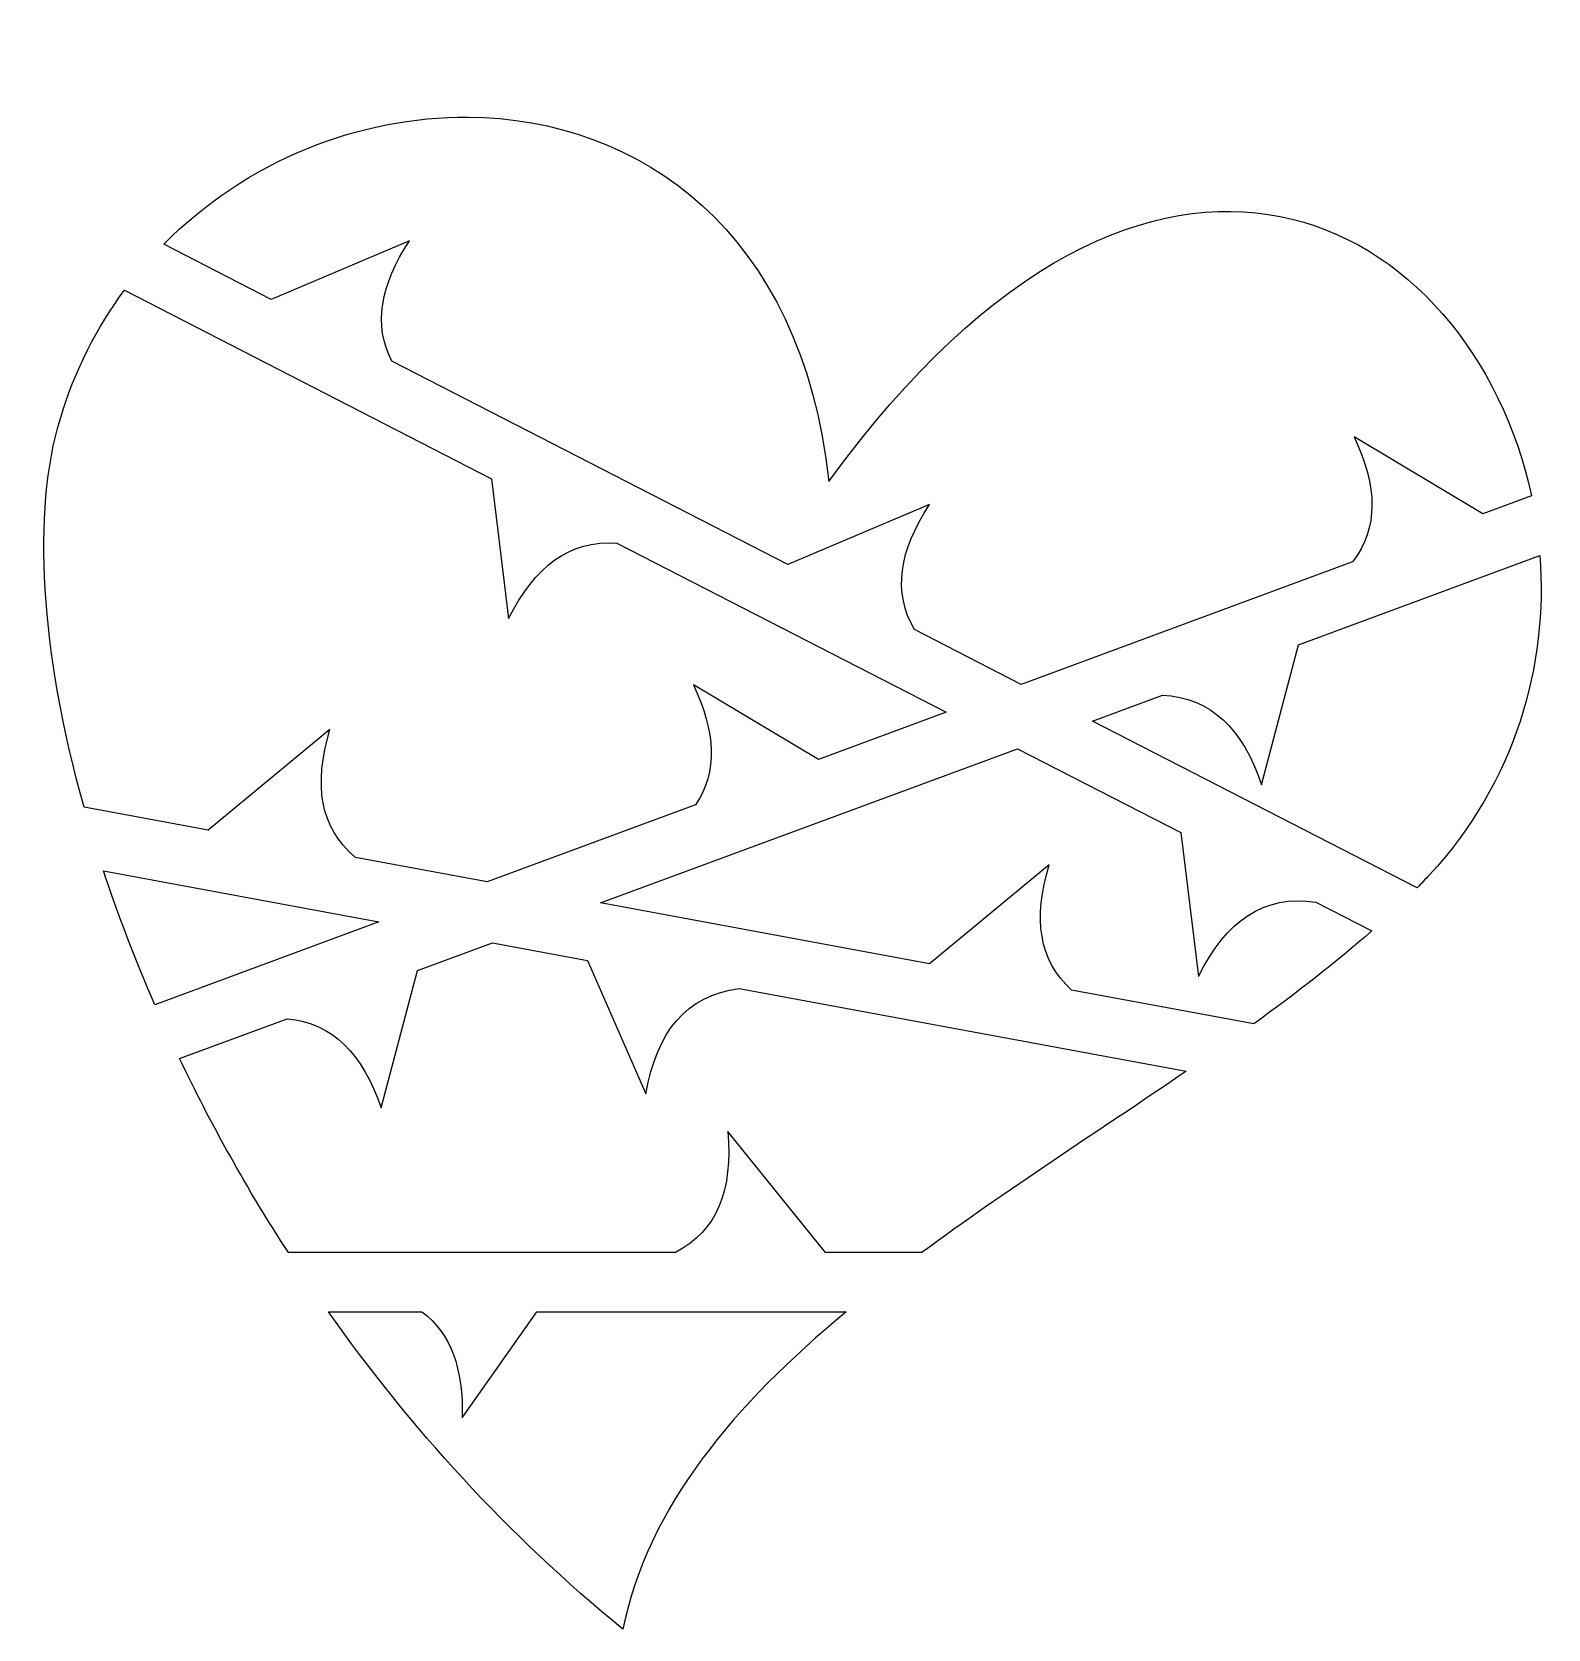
# Model space of a CAD drawing. Header units: centimetres. Extents: x -10.1 to 10.1, y -10.1 to 11.2.
import ezdxf

# ---------------------------------------------------------------- set-up
doc = ezdxf.new("R2010")
doc.units = ezdxf.units.CM
doc.header["$MEASUREMENT"] = 0
doc.layers.add('Layer 1', color=7, linetype='Continuous')

msp = doc.modelspace()

# ---------------------------------------------------------------- linework, layer by layer
at = {"layer": 'Layer 1'}
for points, knots in [([(-4.29662, 10.07549), (-5.75871, 10.08709), (-7.26398, 9.48948), (-8.36212, 8.37958), (-8.36212, 8.37958), (-8.36212, 8.37958), (-6.92643, 7.64252), (-6.92643, 7.64252), (-6.92643, 7.64252), (-6.92643, 7.64252), (-5.08116, 8.42566), (-5.08116, 8.42566), (-5.08116, 8.42566), (-5.08116, 8.42566), (-5.08116, 8.42558), (-5.08116, 8.42558), (-5.08116, 8.42558), (-5.47172, 7.82789), (-5.56668, 7.30083), (-5.3154, 6.81561), (-5.3154, 6.81561), (-5.3154, 6.81561), (-0.02766, 4.10143), (-0.02766, 4.10143), (-0.02766, 4.10143), (-0.02766, 4.10143), (1.86357, 4.9041), (1.86357, 4.9041), (1.86357, 4.9041), (1.4569, 4.28162), (1.3708, 3.73575), (1.66243, 3.23395), (1.66243, 3.23395), (1.66243, 3.23395), (3.08838, 2.50204), (3.08838, 2.50204), (3.08838, 2.50204), (3.08838, 2.50204), (7.5129, 4.13744), (7.5129, 4.13744), (7.5129, 4.13744), (7.8607, 4.59252), (7.84708, 5.14129), (7.53158, 5.8075), (7.53158, 5.8075), (7.53158, 5.8075), (7.53158, 5.80758), (7.53158, 5.80758), (7.53158, 5.80758), (7.53158, 5.80758), (9.25305, 4.78054), (9.25305, 4.78054), (9.25305, 4.78054), (9.25305, 4.78054), (9.90003, 5.01976), (9.90003, 5.01976), (9.90003, 5.01976), (9.1114, 8.70836), (4.87099, 11.21225), (0.51951, 5.21145), (0.51951, 5.21145), (0.15784, 8.55841), (-2.01689, 10.05739), (-4.29662, 10.07553), (-4.29662, 10.07553), (-4.29662, 10.07553), (-4.29662, 10.07549), (-4.29662, 10.07549)], [0, 0, 0, 0, 0.05555556, 0.05555556, 0.05555556, 0.05555556, 0.11111111, 0.11111111, 0.11111111, 0.11111111, 0.16666667, 0.16666667, 0.16666667, 0.16666667, 0.22222222, 0.22222222, 0.22222222, 0.22222222, 0.27777778, 0.27777778, 0.27777778, 0.27777778, 0.33333333, 0.33333333, 0.33333333, 0.33333333, 0.38888889, 0.38888889, 0.38888889, 0.38888889, 0.44444444, 0.44444444, 0.44444444, 0.44444444, 0.5, 0.5, 0.5, 0.5, 0.55555556, 0.55555556, 0.55555556, 0.55555556, 0.61111111, 0.61111111, 0.61111111, 0.61111111, 0.66666667, 0.66666667, 0.66666667, 0.66666667, 0.72222222, 0.72222222, 0.72222222, 0.72222222, 0.77777778, 0.77777778, 0.77777778, 0.77777778, 0.83333333, 0.83333333, 0.83333333, 0.83333333, 0.88888889, 0.88888889, 0.88888889, 0.88888889, 1, 1, 1, 1]), ([(-8.88859, 7.76414), (-9.2552, 7.26668), (-9.54894, 6.69476), (-9.7435, 6.05381), (-9.7435, 6.05381), (-9.7435, 6.05381), (-9.74358, 6.0538), (-9.74358, 6.0538), (-9.74358, 6.0538), (-10.12309, 4.8036), (-10.01092, 2.94762), (-9.42719, 0.86166), (-9.42719, 0.86166), (-9.42719, 0.86166), (-7.76915, 0.5551), (-7.76915, 0.5551), (-7.76915, 0.5551), (-7.76915, 0.5551), (-6.14442, 1.89941), (-6.14442, 1.89941), (-6.14442, 1.89941), (-6.14442, 1.89941), (-6.14442, 1.89933), (-6.14442, 1.89933), (-6.14442, 1.89933), (-6.3653, 1.15641), (-6.27611, 0.59276), (-5.80425, 0.19165), (-5.80425, 0.19165), (-5.80425, 0.19165), (-4.04374, -0.13401), (-4.04374, -0.13401), (-4.04374, -0.13401), (-4.04374, -0.13401), (-1.26124, 0.89447), (-1.26124, 0.89447), (-1.26124, 0.89447), (-0.96345, 1.33626), (-0.99052, 1.86391), (-1.29076, 2.49786), (-1.29076, 2.49786), (-1.29076, 2.49786), (-1.29076, 2.49794), (-1.29076, 2.49794), (-1.29076, 2.49794), (-1.29076, 2.49794), (0.38019, 1.50117), (0.38019, 1.50117), (0.38019, 1.50117), (0.38019, 1.50117), (2.08517, 2.13137), (2.08517, 2.13137), (2.08517, 2.13137), (2.08517, 2.13137), (-2.31114, 4.38795), (-2.31114, 4.38795), (-2.31114, 4.38795), (-2.94315, 4.43202), (-3.40287, 4.0835), (-3.75775, 3.38208), (-3.75775, 3.38208), (-3.75775, 3.38208), (-3.98689, 5.2481), (-3.98689, 5.2481), (-3.98689, 5.2481), (-3.98689, 5.2481), (-8.88859, 7.76409), (-8.88859, 7.76409), (-8.88859, 7.76409), (-8.88859, 7.76409), (-8.88859, 7.76414), (-8.88859, 7.76414)], [0, 0, 0, 0, 0.05263158, 0.05263158, 0.05263158, 0.05263158, 0.10526316, 0.10526316, 0.10526316, 0.10526316, 0.15789474, 0.15789474, 0.15789474, 0.15789474, 0.21052632, 0.21052632, 0.21052632, 0.21052632, 0.26315789, 0.26315789, 0.26315789, 0.26315789, 0.31578947, 0.31578947, 0.31578947, 0.31578947, 0.36842105, 0.36842105, 0.36842105, 0.36842105, 0.42105263, 0.42105263, 0.42105263, 0.42105263, 0.47368421, 0.47368421, 0.47368421, 0.47368421, 0.52631579, 0.52631579, 0.52631579, 0.52631579, 0.57894737, 0.57894737, 0.57894737, 0.57894737, 0.63157895, 0.63157895, 0.63157895, 0.63157895, 0.68421053, 0.68421053, 0.68421053, 0.68421053, 0.73684211, 0.73684211, 0.73684211, 0.73684211, 0.78947368, 0.78947368, 0.78947368, 0.78947368, 0.84210526, 0.84210526, 0.84210526, 0.84210526, 0.89473684, 0.89473684, 0.89473684, 0.89473684, 1, 1, 1, 1]), ([(10.01422, 4.22186), (10.01422, 4.22186), (6.79162, 3.03061), (6.79162, 3.03061), (6.79162, 3.03061), (6.79162, 3.03061), (6.29741, 1.16324), (6.29741, 1.16324), (6.29741, 1.16324), (6.03736, 1.91771), (5.62061, 2.3264), (4.9719, 2.35803), (4.9719, 2.35803), (4.9719, 2.35803), (4.04011, 2.0136), (4.04011, 2.0136), (4.04011, 2.0136), (4.04011, 2.0136), (8.37456, -0.21135), (8.37456, -0.21135), (8.37456, -0.21135), (8.42845, -0.15611), (8.48154, -0.1007), (8.53332, -0.04496), (8.53332, -0.04496), (9.69167, 1.20165), (10.12263, 2.76047), (10.01413, 4.22181), (10.01413, 4.22181), (10.01413, 4.22181), (10.01422, 4.22186), (10.01422, 4.22186)], [0, 0, 0, 0, 0.11111111, 0.11111111, 0.11111111, 0.11111111, 0.22222222, 0.22222222, 0.22222222, 0.22222222, 0.33333333, 0.33333333, 0.33333333, 0.33333333, 0.44444444, 0.44444444, 0.44444444, 0.44444444, 0.55555556, 0.55555556, 0.55555556, 0.55555556, 0.66666667, 0.66666667, 0.66666667, 0.66666667, 0.77777778, 0.77777778, 0.77777778, 0.77777778, 1, 1, 1, 1]), ([(3.03677, 1.64286), (3.03677, 1.64286), (-2.52881, -0.41438), (-2.52881, -0.41438), (-2.52881, -0.41438), (-2.52881, -0.41438), (1.86231, -1.22662), (1.86231, -1.22662), (1.86231, -1.22662), (1.86231, -1.22662), (3.45951, 0.09492), (3.45951, 0.09492), (3.45951, 0.09492), (3.45951, 0.09492), (3.45951, 0.09484), (3.45951, 0.09484), (3.45951, 0.09484), (3.24509, -0.62657), (3.32289, -1.17893), (3.75949, -1.57754), (3.75949, -1.57754), (3.75949, -1.57754), (6.19444, -2.02789), (6.19444, -2.02789), (6.19444, -2.02789), (6.75755, -1.62156), (7.29068, -1.21013), (7.76899, -0.7863), (7.76899, -0.7863), (7.76899, -0.7863), (7.02274, -0.40325), (7.02274, -0.40325), (7.02274, -0.40325), (6.32663, -0.30281), (5.8304, -0.64951), (5.45283, -1.39572), (5.45283, -1.39572), (5.45283, -1.39572), (5.21711, 0.5236), (5.21711, 0.5236), (5.21711, 0.5236), (5.21711, 0.5236), (3.03686, 1.64274), (3.03686, 1.64274), (3.03686, 1.64274), (3.03686, 1.64274), (3.03677, 1.64286), (3.03677, 1.64286)], [0, 0, 0, 0, 0.07692308, 0.07692308, 0.07692308, 0.07692308, 0.15384615, 0.15384615, 0.15384615, 0.15384615, 0.23076923, 0.23076923, 0.23076923, 0.23076923, 0.30769231, 0.30769231, 0.30769231, 0.30769231, 0.38461538, 0.38461538, 0.38461538, 0.38461538, 0.46153846, 0.46153846, 0.46153846, 0.46153846, 0.53846154, 0.53846154, 0.53846154, 0.53846154, 0.61538462, 0.61538462, 0.61538462, 0.61538462, 0.69230769, 0.69230769, 0.69230769, 0.69230769, 0.76923077, 0.76923077, 0.76923077, 0.76923077, 0.84615385, 0.84615385, 0.84615385, 0.84615385, 1, 1, 1, 1]), ([(-9.16723, 0.01223), (-8.97334, -0.57251), (-8.74496, -1.17041), (-8.48137, -1.77434), (-8.48137, -1.77434), (-8.48137, -1.77434), (-5.48884, -0.66827), (-5.48884, -0.66827), (-5.48884, -0.66827), (-5.48884, -0.66827), (-9.16724, 0.01219), (-9.16724, 0.01219), (-9.16724, 0.01219), (-9.16724, 0.01219), (-9.16723, 0.01223), (-9.16723, 0.01223)], [0, 0, 0, 0, 0.2, 0.2, 0.2, 0.2, 0.4, 0.4, 0.4, 0.4, 0.6, 0.6, 0.6, 0.6, 1, 1, 1, 1]), ([(-3.97391, -0.94844), (-3.97391, -0.94844), (-4.9754, -1.31859), (-4.9754, -1.31859), (-4.9754, -1.31859), (-4.9754, -1.31859), (-5.46008, -3.15037), (-5.46008, -3.15037), (-5.46008, -3.15037), (-5.71026, -2.42453), (-6.10542, -2.01875), (-6.71264, -1.96073), (-6.71264, -1.96073), (-6.71264, -1.96073), (-8.152, -2.49276), (-8.152, -2.49276), (-8.152, -2.49276), (-7.7374, -3.35822), (-7.25273, -4.22911), (-6.69902, -5.08373), (-6.69902, -5.08373), (-6.69902, -5.08373), (-1.53112, -5.08373), (-1.53112, -5.08373), (-1.53112, -5.08373), (-0.96953, -4.78771), (-0.76252, -4.24851), (-0.83155, -3.46448), (-0.83155, -3.46448), (-0.83155, -3.46448), (-0.83143, -3.46448), (-0.83143, -3.46448), (-0.83143, -3.46448), (-0.83143, -3.46448), (0.4735, -5.08373), (0.4735, -5.08373), (0.4735, -5.08373), (0.4735, -5.08373), (1.75971, -5.08373), (1.75971, -5.08373), (1.75971, -5.08373), (2.89049, -4.24686), (4.1266, -3.45756), (5.29014, -2.66202), (5.29014, -2.66202), (5.29014, -2.66202), (-0.67713, -1.55819), (-0.67713, -1.55819), (-0.67713, -1.55819), (-1.39061, -1.65231), (-1.77493, -2.12809), (-1.92543, -2.96184), (-1.92543, -2.96184), (-1.92543, -2.96184), (-2.70267, -1.18353), (-2.70267, -1.18353), (-2.70267, -1.18353), (-2.70267, -1.18353), (-3.97395, -0.9484), (-3.97395, -0.9484), (-3.97395, -0.9484), (-3.97395, -0.9484), (-3.97391, -0.94844), (-3.97391, -0.94844)], [0, 0, 0, 0, 0.05882353, 0.05882353, 0.05882353, 0.05882353, 0.11764706, 0.11764706, 0.11764706, 0.11764706, 0.17647059, 0.17647059, 0.17647059, 0.17647059, 0.23529412, 0.23529412, 0.23529412, 0.23529412, 0.29411765, 0.29411765, 0.29411765, 0.29411765, 0.35294118, 0.35294118, 0.35294118, 0.35294118, 0.41176471, 0.41176471, 0.41176471, 0.41176471, 0.47058824, 0.47058824, 0.47058824, 0.47058824, 0.52941176, 0.52941176, 0.52941176, 0.52941176, 0.58823529, 0.58823529, 0.58823529, 0.58823529, 0.64705882, 0.64705882, 0.64705882, 0.64705882, 0.70588235, 0.70588235, 0.70588235, 0.70588235, 0.76470588, 0.76470588, 0.76470588, 0.76470588, 0.82352941, 0.82352941, 0.82352941, 0.82352941, 0.88235294, 0.88235294, 0.88235294, 0.88235294, 1, 1, 1, 1]), ([(-6.16508, -5.87181), (-5.07904, -7.40588), (-3.76593, -8.8627), (-2.2311, -10.10843), (-2.2311, -10.10843), (-1.89658, -8.46616), (-0.73388, -7.10481), (0.75047, -5.87181), (0.75047, -5.87181), (0.75047, -5.87181), (-3.38018, -5.87181), (-3.38018, -5.87181), (-3.38018, -5.87181), (-3.38018, -5.87181), (-4.37703, -7.28815), (-4.37703, -7.28815), (-4.37703, -7.28815), (-4.36227, -6.63412), (-4.52689, -6.16142), (-4.91577, -5.87181), (-4.91577, -5.87181), (-4.91577, -5.87181), (-6.16508, -5.87181), (-6.16508, -5.87181)], [0, 0, 0, 0, 0.14285714, 0.14285714, 0.14285714, 0.14285714, 0.28571429, 0.28571429, 0.28571429, 0.28571429, 0.42857143, 0.42857143, 0.42857143, 0.42857143, 0.57142857, 0.57142857, 0.57142857, 0.57142857, 0.71428571, 0.71428571, 0.71428571, 0.71428571, 1, 1, 1, 1])]:
    msp.add_open_spline(points, degree=3, knots=knots, dxfattribs=at)

doc.saveas('drawing.dxf')
